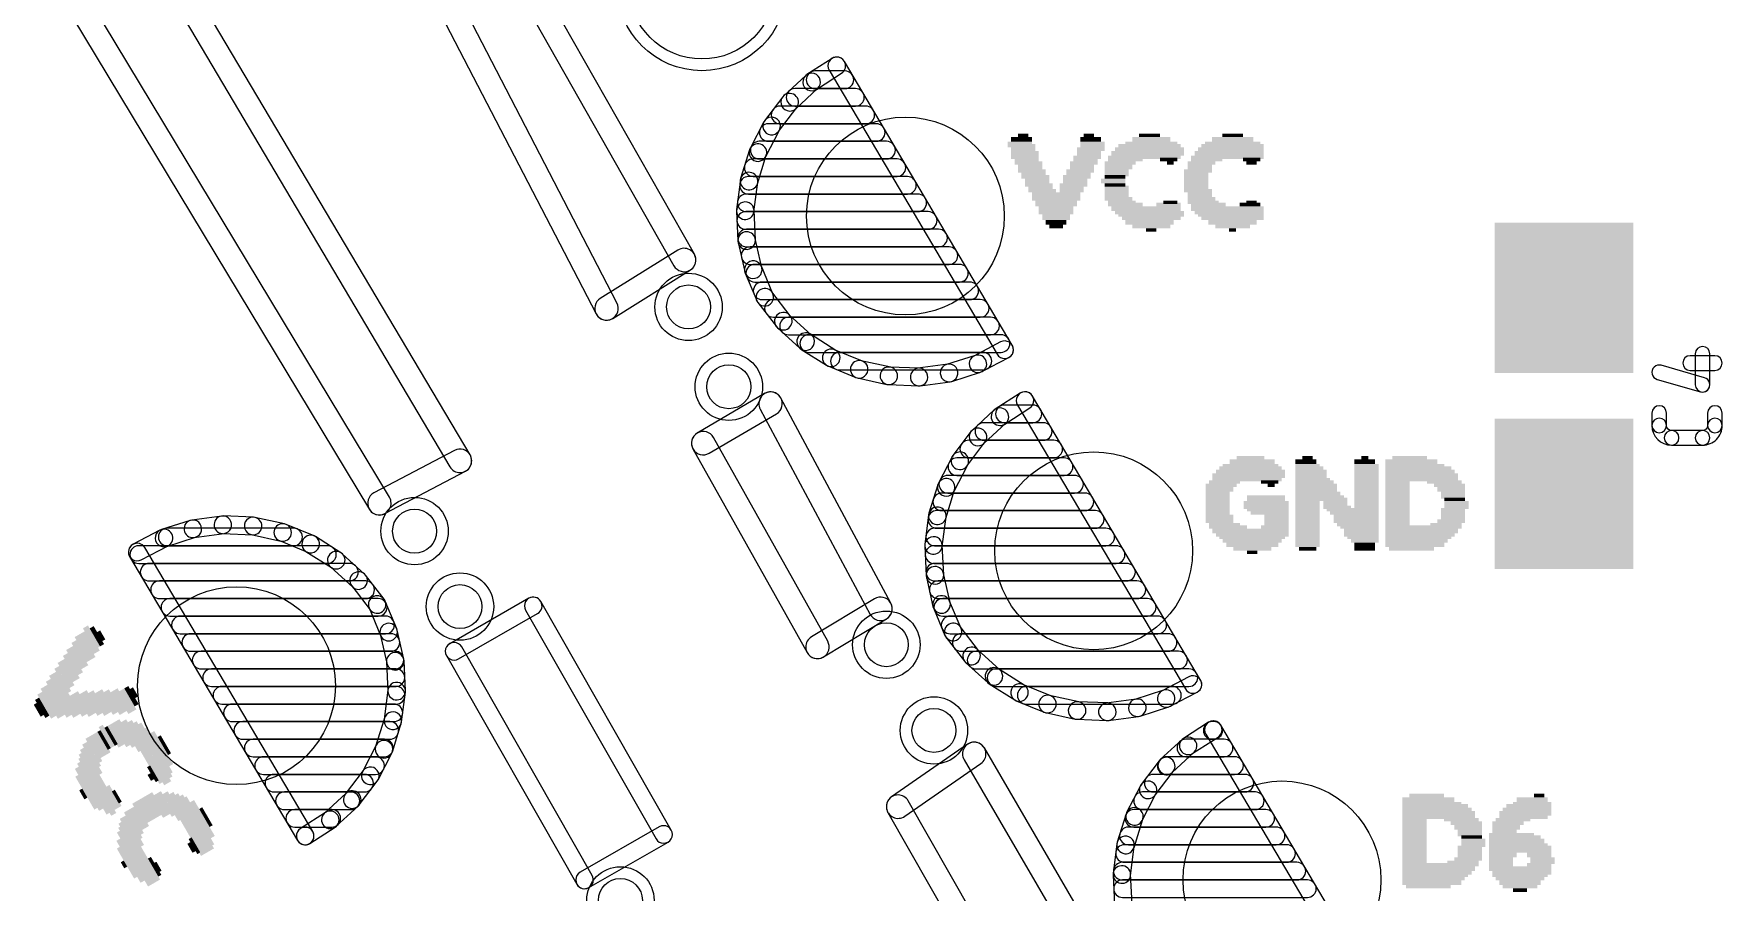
# Model space of a CAD drawing. Extents: x 0.02 to 3.96, y 0.03 to 4.16.
# Drawn here: x 1.059 to 1.635, y 2.957 to 3.25 of the extents above; entities that cross this region are included whole.
import ezdxf

# ---------------------------------------------------------------- set-up
doc = ezdxf.new("R2010")
doc.units = 0
for name, color, linetype in [('17', 82, 'CONTINUOUS'), ('20', 253, 'CONTINUOUS'), ('21', 253, 'CONTINUOUS'), ('25', 253, 'CONTINUOUS'), ('29', 253, 'CONTINUOUS')]:
    doc.layers.add(name, color=color, linetype=linetype)

# ---------------------------------------------------------------- blocks, each defined once
blk = doc.blocks.new('RECT')
blk.add_solid([(-0.5, -0.5), (0.5, -0.5), (-0.5, 0.5), (0.5, 0.5)])
blk = doc.blocks.new('ROUNDP')
blk.add_circle((0, 0), 0.5)

msp = doc.modelspace()

# ---------------------------------------------------------------- linework, layer by layer
at = {"layer": '20'}
for points in [[(1.068074, 3.262435), (1.173574, 3.087435, 1), (1.180426, 3.091565), (1.074926, 3.266565, 1)], [(1.193448, 3.26516), (1.250948, 3.15416, 1), (1.258052, 3.15784), (1.200552, 3.26884, 1)], [(1.284479, 3.174474), (1.231979, 3.266974, 1), (1.225021, 3.263026), (1.277521, 3.170526, 1)], [(1.20794, 3.10604), (1.11394, 3.26454, 1), (1.10706, 3.26046), (1.20106, 3.10196, 1)], [(1.256614, 3.152604), (1.283114, 3.169104, 1), (1.278886, 3.175896), (1.252386, 3.159396, 1)], [(1.289525, 3.10655), (1.312525, 3.12005, 1), (1.308475, 3.12695), (1.285475, 3.11345, 1)], [(1.306974, 3.121611), (1.344474, 3.051611, 1), (1.351526, 3.055389), (1.314026, 3.125389, 1)], [(1.329988, 3.042457), (1.290988, 3.111957, 1), (1.284012, 3.108043), (1.323012, 3.038543, 1)], [(1.178866, 3.085962), (1.206366, 3.100462, 1), (1.202634, 3.107538), (1.175134, 3.093038, 1)], [(1.228006, 3.057102), (1.201006, 3.041602, 1), (1.203994, 3.036398), (1.230994, 3.051898, 1)], [(1.276606, 2.977987), (1.232106, 3.055987, 1), (1.226894, 3.053013), (1.271394, 2.975013, 1)], [(1.34593, 3.056923), (1.32443, 3.043923, 1), (1.32857, 3.037077), (1.35007, 3.050077, 1)], [(1.199894, 3.037513), (1.244394, 2.959513, 1), (1.249606, 2.962487), (1.205106, 3.040487, 1)], [(1.356277, 2.982711), (1.382277, 3.000711, 1), (1.377723, 3.007289), (1.351723, 2.989289, 1)], [(1.376544, 3.001986), (1.413544, 2.938486, 1), (1.420456, 2.942514), (1.383456, 3.006014, 1)], [(1.393975, 2.923982), (1.357475, 2.987982, 1), (1.350525, 2.984018), (1.387025, 2.920018, 1)], [(1.248494, 2.958398), (1.275494, 2.973898, 1), (1.272506, 2.979102), (1.245506, 2.963602, 1)]]:
    msp.add_lwpolyline(points, format="xyb", close=True, dxfattribs=at)
for centre, radius in [((1.28706, 3.266093), 0.025), ((1.2825, 3.1565), 0.0075), ((1.29625, 3.12925), 0.0075), ((1.189, 3.08), 0.0075), ((1.2045, 3.05425), 0.0075), ((1.35, 3.04125), 0.0075), ((1.36625, 3.012), 0.0075), ((1.25925, 2.954), 0.0075)]:
    msp.add_circle(centre, radius, dxfattribs=at)
at = {"layer": '25'}
for points in [[(1.631028, 3.129949), (1.631028, 3.140504, 1), (1.626028, 3.140504), (1.626028, 3.129949, 1)], [(1.631028, 3.129949), (1.631028, 3.140504, 1), (1.626028, 3.140504), (1.626028, 3.129949, 1)], [(1.613063, 3.131767), (1.627841, 3.127545, 1), (1.629215, 3.132353), (1.614437, 3.136575, 1)], [(1.613063, 3.131767), (1.627841, 3.127545, 1), (1.629215, 3.132353), (1.614437, 3.136575, 1)], [(1.624306, 3.134837), (1.63275, 3.134837, 1), (1.63275, 3.139837), (1.624306, 3.139837, 1)], [(1.624306, 3.134837), (1.63275, 3.134837, 1), (1.63275, 3.139837), (1.624306, 3.139837, 1)], [(1.61625, 3.116058), (1.61625, 3.12028, 1), (1.61125, 3.12028), (1.61125, 3.116058, 1)], [(1.61625, 3.116058), (1.61625, 3.12028, 1), (1.61125, 3.12028), (1.61125, 3.116058, 1)], [(1.61625, 3.116058, 1), (1.61125, 3.116058, 0.414196), (1.617972, 3.109336, 1), (1.617972, 3.114336, -0.414196)], [(1.61625, 3.116058, 1), (1.61125, 3.116058, 0.414196), (1.617972, 3.109336, 1), (1.617972, 3.114336, -0.414196)], [(1.628528, 3.114336, 1), (1.628528, 3.109336, 0.414214), (1.63525, 3.116058, 1), (1.63025, 3.116058, -0.414214)], [(1.628528, 3.114336, 1), (1.628528, 3.109336, 0.414214), (1.63525, 3.116058, 1), (1.63025, 3.116058, -0.414214)], [(1.63025, 3.12028), (1.63025, 3.116058, 1), (1.63525, 3.116058), (1.63525, 3.12028, 1)], [(1.63025, 3.12028), (1.63025, 3.116058, 1), (1.63525, 3.116058), (1.63525, 3.12028, 1)], [(1.628528, 3.114336), (1.617972, 3.114336, 1), (1.617972, 3.109336), (1.628528, 3.109336, 1)], [(1.628528, 3.114336), (1.617972, 3.114336, 1), (1.617972, 3.109336), (1.628528, 3.109336, 1)]]:
    msp.add_lwpolyline(points, format="xyb", close=True, dxfattribs=at)
at = {"layer": '29'}
for points in [[(1.331462, 3.241283), (1.322887, 3.235774, 1), (1.32613, 3.230726), (1.334705, 3.236235, 1)], [(1.392979, 3.143416), (1.335665, 3.240287, 1), (1.330501, 3.237231), (1.387815, 3.14036, 1)], [(1.322473, 3.235454), (1.314985, 3.228539, 1), (1.319056, 3.224131), (1.326544, 3.231046, 1)], [(1.325676, 3.231), (1.335899, 3.231, 1), (1.335899, 3.237), (1.325676, 3.237, 1)], [(1.314633, 3.228152), (1.30846, 3.220042, 1), (1.313234, 3.216408), (1.319408, 3.224518, 1)], [(1.318824, 3.225), (1.339449, 3.225, 1), (1.339449, 3.231), (1.318824, 3.231, 1)], [(1.308181, 3.2196), (1.303509, 3.210541, 1), (1.308842, 3.207791), (1.313513, 3.21685, 1)], [(1.313721, 3.219), (1.342999, 3.219, 1), (1.342999, 3.225), (1.313721, 3.225, 1)], [(1.3097, 3.213), (1.346549, 3.213, 1), (1.346549, 3.219), (1.3097, 3.219, 1)], [(1.303311, 3.210057), (1.300284, 3.200325, 1), (1.306013, 3.198543), (1.30904, 3.208275, 1)], [(1.306606, 3.207), (1.350099, 3.207, 1), (1.350099, 3.213), (1.306606, 3.213, 1)], [(1.304569, 3.201), (1.353648, 3.201, 1), (1.353648, 3.207), (1.304569, 3.207, 1)], [(1.300173, 3.199814), (1.298881, 3.189704, 1), (1.304833, 3.188944), (1.306124, 3.199054, 1)], [(1.302965, 3.195), (1.357198, 3.195, 1), (1.357198, 3.201), (1.302965, 3.201, 1)], [(1.298861, 3.189182), (1.299344, 3.179001, 1), (1.305338, 3.179286), (1.304854, 3.189466, 1)], [(1.302199, 3.189), (1.360748, 3.189, 1), (1.360748, 3.195), (1.302199, 3.195, 1)], [(1.302015, 3.183), (1.364298, 3.183, 1), (1.364298, 3.189), (1.302015, 3.189, 1)], [(1.3023, 3.177), (1.367848, 3.177, 1), (1.367848, 3.183), (1.3023, 3.183, 1)], [(1.299415, 3.178483), (1.301659, 3.168541, 1), (1.307512, 3.169862), (1.305267, 3.179804, 1)], [(1.303502, 3.171), (1.371398, 3.171, 1), (1.371398, 3.177), (1.303502, 3.177, 1)], [(1.301818, 3.168042), (1.305755, 3.158641, 1), (1.311289, 3.160959), (1.307353, 3.17036, 1)], [(1.305088, 3.165), (1.374948, 3.165, 1), (1.374948, 3.171), (1.305088, 3.171, 1)], [(1.307601, 3.159), (1.378498, 3.159, 1), (1.378498, 3.165), (1.307601, 3.165, 1)], [(1.306147, 3.157967), (1.312459, 3.149789, 1), (1.317209, 3.153455), (1.310897, 3.161633, 1)], [(1.311455, 3.153), (1.382048, 3.153, 1), (1.382048, 3.159), (1.311455, 3.159, 1)], [(1.312813, 3.149404), (1.320449, 3.142447, 1), (1.32449, 3.146881), (1.316854, 3.153839, 1)], [(1.316614, 3.147), (1.385598, 3.147, 1), (1.385598, 3.153), (1.316614, 3.153, 1)], [(1.320865, 3.142129), (1.329593, 3.136603, 1), (1.332802, 3.141672), (1.324074, 3.147199, 1)], [(1.323518, 3.141), (1.389148, 3.141, 1), (1.389148, 3.147), (1.323518, 3.147, 1)], [(1.330057, 3.136363), (1.339612, 3.132436, 1), (1.341893, 3.137986), (1.332338, 3.141913, 1)], [(1.333966, 3.135), (1.382979, 3.135, 1), (1.382979, 3.141), (1.333966, 3.141, 1)], [(1.38264, 3.134435), (1.39179, 3.139231, 1), (1.389005, 3.144545), (1.379855, 3.13975, 1)], [(1.340111, 3.132281), (1.350203, 3.130073, 1), (1.351485, 3.135934), (1.341394, 3.138142, 1)], [(1.350722, 3.130006), (1.361043, 3.129584, 1), (1.361288, 3.135579), (1.350967, 3.136001, 1)], [(1.361566, 3.129608), (1.371804, 3.130985, 1), (1.371004, 3.136932), (1.360766, 3.135555, 1)], [(1.372314, 3.1311), (1.382158, 3.134234, 1), (1.380337, 3.139951), (1.370494, 3.136817, 1)], [(1.395712, 3.127073), (1.387137, 3.121564, 1), (1.39038, 3.116516), (1.398955, 3.122025, 1)], [(1.390253, 3.117), (1.400025, 3.117, 1), (1.400025, 3.123), (1.390253, 3.123, 1)], [(1.457229, 3.029206), (1.399915, 3.126077, 1), (1.394751, 3.123021), (1.452065, 3.02615, 1)], [(1.386723, 3.121244), (1.379235, 3.114329, 1), (1.383306, 3.109921), (1.390794, 3.116836, 1)], [(1.378883, 3.113942), (1.37271, 3.105832, 1), (1.377484, 3.102198), (1.383658, 3.110308, 1)], [(1.383301, 3.111), (1.403575, 3.111, 1), (1.403575, 3.117), (1.383301, 3.117, 1)], [(1.372431, 3.10539), (1.367759, 3.096331, 1), (1.373092, 3.093581), (1.377763, 3.10264, 1)], [(1.378131, 3.105), (1.407125, 3.105, 1), (1.407125, 3.111), (1.378131, 3.111, 1)], [(1.374058, 3.099), (1.410674, 3.099, 1), (1.410674, 3.105), (1.374058, 3.105, 1)], [(1.367561, 3.095847), (1.364534, 3.086115, 1), (1.370263, 3.084333), (1.37329, 3.094065, 1)], [(1.370964, 3.093), (1.414224, 3.093, 1), (1.414224, 3.099), (1.370964, 3.099, 1)], [(1.368884, 3.087), (1.417774, 3.087, 1), (1.417774, 3.093), (1.368884, 3.093, 1)], [(1.112436, 3.08365), (1.102592, 3.080516, 1), (1.104412, 3.074799), (1.114256, 3.077933, 1)], [(1.123184, 3.085142), (1.112946, 3.083765, 1), (1.113746, 3.077818), (1.123984, 3.079195, 1)], [(1.134028, 3.084744), (1.123707, 3.085166, 1), (1.123462, 3.079171), (1.133783, 3.078749, 1)], [(1.144639, 3.082469), (1.134547, 3.084677, 1), (1.133265, 3.078816), (1.143356, 3.076608, 1)], [(1.364423, 3.085604), (1.363131, 3.075494, 1), (1.369083, 3.074734), (1.370374, 3.084844, 1)], [(1.367242, 3.081), (1.421324, 3.081, 1), (1.421324, 3.087), (1.367242, 3.087, 1)], [(1.10211, 3.080315), (1.09296, 3.075519, 1), (1.095745, 3.070205), (1.104895, 3.075, 1)], [(1.104578, 3.075), (1.147742, 3.075, 1), (1.147742, 3.081), (1.104578, 3.081, 1)], [(1.154693, 3.078387), (1.145138, 3.082313, 1), (1.142857, 3.076764), (1.152412, 3.072837, 1)], [(1.163885, 3.072621), (1.155157, 3.078147, 1), (1.151948, 3.073077), (1.160676, 3.067551, 1)], [(1.363111, 3.074972), (1.363594, 3.064791, 1), (1.369588, 3.065076), (1.369104, 3.075256, 1)], [(1.366476, 3.075), (1.424874, 3.075, 1), (1.424874, 3.081), (1.366476, 3.081, 1)], [(1.091771, 3.071334), (1.149085, 2.974463, 1), (1.154249, 2.977519), (1.096934, 3.07439, 1)], [(1.094862, 3.069), (1.159257, 3.069, 1), (1.159257, 3.075), (1.094862, 3.075, 1)], [(1.171937, 3.065345), (1.164301, 3.072303, 1), (1.16026, 3.067868), (1.167896, 3.06091, 1)], [(1.366255, 3.069), (1.428424, 3.069, 1), (1.428424, 3.075), (1.366255, 3.075, 1)], [(1.098412, 3.063), (1.166764, 3.063, 1), (1.166764, 3.069), (1.098412, 3.069, 1)], [(1.178603, 3.056783), (1.172291, 3.064961, 1), (1.167541, 3.061295), (1.173853, 3.053117, 1)], [(1.36654, 3.063), (1.431974, 3.063, 1), (1.431974, 3.069), (1.36654, 3.069, 1)], [(1.363665, 3.064273), (1.365909, 3.054331, 1), (1.371762, 3.055652), (1.369517, 3.065594, 1)], [(1.101962, 3.057), (1.17233, 3.057, 1), (1.17233, 3.063), (1.101962, 3.063, 1)], [(1.367705, 3.057), (1.435524, 3.057, 1), (1.435524, 3.063), (1.367705, 3.063, 1)], [(1.105512, 3.051), (1.176626, 3.051, 1), (1.176626, 3.057), (1.105512, 3.057, 1)], [(1.182932, 3.046707), (1.178995, 3.056109, 1), (1.173461, 3.053791), (1.177397, 3.04439, 1)], [(1.366068, 3.053832), (1.370005, 3.044431, 1), (1.375539, 3.046749), (1.371603, 3.05615, 1)], [(1.36925, 3.051), (1.439074, 3.051, 1), (1.439074, 3.057), (1.36925, 3.057, 1)], [(1.109062, 3.045), (1.179138, 3.045, 1), (1.179138, 3.051), (1.109062, 3.051, 1)], [(1.185335, 3.036267), (1.183091, 3.046209, 1), (1.177238, 3.044888), (1.179482, 3.034946, 1)], [(1.371763, 3.045), (1.442624, 3.045, 1), (1.442624, 3.051), (1.371763, 3.051, 1)], [(1.370397, 3.043757), (1.376709, 3.035579, 1), (1.381459, 3.039245), (1.375147, 3.047423, 1)], [(1.112612, 3.039), (1.180966, 3.039, 1), (1.180966, 3.045), (1.112612, 3.045, 1)], [(1.375543, 3.039), (1.446174, 3.039, 1), (1.446174, 3.045), (1.375543, 3.045, 1)], [(1.116162, 3.033), (1.18232, 3.033, 1), (1.18232, 3.039), (1.116162, 3.039, 1)], [(1.185889, 3.025568), (1.185405, 3.035749, 1), (1.179412, 3.035464), (1.179896, 3.025284, 1)], [(1.377063, 3.035194), (1.384699, 3.028237, 1), (1.38874, 3.032671), (1.381104, 3.039629, 1)], [(1.380633, 3.033), (1.449724, 3.033, 1), (1.449724, 3.039), (1.380633, 3.039, 1)], [(1.119712, 3.027), (1.182675, 3.027, 1), (1.182675, 3.033), (1.119712, 3.033, 1)], [(1.385115, 3.027919), (1.393843, 3.022393, 1), (1.397052, 3.027462), (1.388324, 3.032989, 1)], [(1.387436, 3.027), (1.453274, 3.027, 1), (1.453274, 3.033), (1.387436, 3.033, 1)], [(1.123262, 3.021), (1.182711, 3.021, 1), (1.182711, 3.027), (1.123262, 3.027, 1)], [(1.184577, 3.014936), (1.185869, 3.025046, 1), (1.179917, 3.025806), (1.178626, 3.015696, 1)], [(1.394307, 3.022153), (1.403862, 3.018226, 1), (1.406143, 3.023776), (1.396588, 3.027703, 1)], [(1.397705, 3.021), (1.44763, 3.021, 1), (1.44763, 3.027), (1.397705, 3.027, 1)], [(1.436564, 3.01689), (1.446408, 3.020024, 1), (1.444587, 3.025741), (1.434744, 3.022607, 1)], [(1.44689, 3.020225), (1.45604, 3.025021, 1), (1.453255, 3.030335), (1.444105, 3.02554, 1)], [(1.126812, 3.015), (1.181944, 3.015, 1), (1.181944, 3.021), (1.126812, 3.021, 1)], [(1.404361, 3.018071), (1.414453, 3.015863, 1), (1.415735, 3.021724), (1.405644, 3.023932, 1)], [(1.414972, 3.015796), (1.425293, 3.015374, 1), (1.425538, 3.021369), (1.415217, 3.021791, 1)], [(1.425816, 3.015398), (1.436054, 3.016775, 1), (1.435254, 3.022722), (1.425016, 3.021345, 1)], [(1.130362, 3.009), (1.18057, 3.009, 1), (1.18057, 3.015), (1.130362, 3.015, 1)], [(1.181439, 3.004693), (1.184466, 3.014425, 1), (1.178737, 3.016207), (1.175709, 3.006475, 1)], [(1.459962, 3.014783), (1.451387, 3.009274, 1), (1.45463, 3.004226), (1.463205, 3.009735, 1)], [(1.46118, 3.009), (1.461736, 3.009, 1), (1.461736, 3.015), (1.46118, 3.015, 1)], [(1.521479, 2.916916), (1.464165, 3.013787, 1), (1.459001, 3.010731), (1.516315, 2.91386, 1)], [(1.133912, 3.003), (1.178703, 3.003, 1), (1.178703, 3.009), (1.133912, 3.009, 1)], [(1.176569, 2.99515), (1.18124, 3.004209, 1), (1.175908, 3.006959), (1.171236, 2.9979, 1)], [(1.450973, 3.008954), (1.443485, 3.002039, 1), (1.447556, 2.997631), (1.455044, 3.004546, 1)], [(1.452197, 3.003), (1.465286, 3.003, 1), (1.465286, 3.009), (1.452197, 3.009, 1)], [(1.137461, 2.997), (1.175695, 2.997, 1), (1.175695, 3.003), (1.137461, 3.003, 1)], [(1.443133, 3.001652), (1.43696, 2.993542, 1), (1.441734, 2.989908), (1.447908, 2.998018, 1)], [(1.445699, 2.997), (1.468836, 2.997, 1), (1.468836, 3.003), (1.445699, 3.003, 1)], [(1.141011, 2.991), (1.171981, 2.991, 1), (1.171981, 2.997), (1.141011, 2.997, 1)], [(1.170116, 2.986598), (1.17629, 2.994708, 1), (1.171516, 2.998342), (1.165342, 2.990232, 1)], [(1.441079, 2.991), (1.472386, 2.991, 1), (1.472386, 2.997), (1.441079, 2.997, 1)], [(1.144561, 2.985), (1.16728, 2.985, 1), (1.16728, 2.991), (1.144561, 2.991, 1)], [(1.162277, 2.979296), (1.169765, 2.986211, 1), (1.165694, 2.990619), (1.158206, 2.983704, 1)], [(1.436681, 2.9931), (1.432009, 2.984041, 1), (1.437342, 2.981291), (1.442013, 2.99035, 1)], [(1.437426, 2.985), (1.475936, 2.985, 1), (1.475936, 2.991), (1.437426, 2.991, 1)], [(1.148111, 2.979), (1.160783, 2.979, 1), (1.160783, 2.985), (1.148111, 2.985, 1)], [(1.431811, 2.983557), (1.428784, 2.973825, 1), (1.434513, 2.972043), (1.43754, 2.981775, 1)], [(1.434469, 2.979), (1.479486, 2.979, 1), (1.479486, 2.985), (1.434469, 2.985, 1)], [(1.151661, 2.973), (1.151681, 2.973, 1), (1.151681, 2.979), (1.151661, 2.979, 1)], [(1.153288, 2.973467), (1.161863, 2.978976, 1), (1.15862, 2.984024), (1.150045, 2.978515, 1)], [(1.432602, 2.973), (1.483036, 2.973, 1), (1.483036, 2.979), (1.432602, 2.979, 1)], [(1.428673, 2.973314), (1.427381, 2.963204, 1), (1.433333, 2.962444), (1.434624, 2.972554, 1)], [(1.431274, 2.967), (1.486586, 2.967, 1), (1.486586, 2.973), (1.431274, 2.973, 1)], [(1.427361, 2.962682), (1.427844, 2.952501, 1), (1.433838, 2.952786), (1.433354, 2.962966, 1)], [(1.430507, 2.961), (1.490136, 2.961, 1), (1.490136, 2.967), (1.430507, 2.967, 1)], [(1.430586, 2.955), (1.493686, 2.955, 1), (1.493686, 2.961), (1.430586, 2.961, 1)]]:
    msp.add_lwpolyline(points, format="xyb", close=True, dxfattribs=at)
for centre, radius in [((1.28706, 3.266093), 0.029), ((1.2825, 3.1565), 0.0115), ((1.29625, 3.12925), 0.0115), ((1.189, 3.08), 0.0115), ((1.2045, 3.05425), 0.0115), ((1.35, 3.04125), 0.0115), ((1.36625, 3.012), 0.0115), ((1.25925, 2.954), 0.0115)]:
    msp.add_circle(centre, radius, dxfattribs=at)

# ---------------------------------------------------------------- block references
at = {"layer": '17', "xscale": 0.0675, "yscale": 0.0675}
for p, rotation in [((1.3565, 3.1875), 120), ((1.3565, 3.1875), 120), ((1.42075, 3.07329), 120), ((1.42075, 3.07329), 120), ((1.12825, 3.02725), 300), ((1.12825, 3.02725), 300), ((1.485, 2.961), 120), ((1.485, 2.961), 120)]:
    msp.add_blockref('ROUNDP', p, dxfattribs=dict(at, rotation=rotation))
at = {"layer": '21'}
for p, xscale, yscale in [((1.396705, 3.215051), 0.003543, 0.001181), ((1.419146, 3.215051), 0.003543, 0.001181), ((1.439815, 3.215051), 0.007087, 0.001181), ((1.468161, 3.215051), 0.007087, 0.001181), ((1.395524, 3.212295), 0.008268, 0.001181), ((1.396114, 3.211508), 0.009449, 0.001181), ((1.397295, 3.208949), 0.009449, 0.001575), ((1.396114, 3.213673), 0.007087, 0.001575), ((1.396705, 3.210327), 0.008268, 0.001181), ((1.419736, 3.210327), 0.009449, 0.001181), ((1.419146, 3.208949), 0.008268, 0.001575), ((1.419736, 3.213673), 0.007087, 0.001575), ((1.420327, 3.212295), 0.008268, 0.001181), ((1.420327, 3.211508), 0.008268, 0.001181), ((1.439224, 3.208949), 0.024803, 0.001575), ((1.439815, 3.210327), 0.023622, 0.001181), ((1.439815, 3.211508), 0.02126, 0.001181), ((1.440406, 3.212295), 0.017717, 0.001181), ((1.440406, 3.213673), 0.012992, 0.001575), ((1.46698, 3.208949), 0.023622, 0.001575), ((1.467571, 3.210327), 0.022441, 0.001181), ((1.468161, 3.211508), 0.02126, 0.001181), ((1.468161, 3.212295), 0.018898, 0.001181), ((1.468161, 3.213673), 0.014173, 0.001575), ((1.397295, 3.207571), 0.009449, 0.001181), ((1.397886, 3.206783), 0.008268, 0.001181), ((1.398476, 3.205602), 0.009449, 0.001181), ((1.399067, 3.204224), 0.008268, 0.001575), ((1.417374, 3.205602), 0.009449, 0.001181), ((1.416783, 3.204224), 0.008268, 0.001575), ((1.418555, 3.207571), 0.009449, 0.001181), ((1.417965, 3.206783), 0.008268, 0.001181), ((1.429185, 3.204224), 0.009449, 0.001575), ((1.429776, 3.205602), 0.01063, 0.001181), ((1.438043, 3.207571), 0.024803, 0.001181), ((1.431547, 3.206783), 0.011811, 0.001181), ((1.446311, 3.206783), 0.005906, 0.001181), ((1.446902, 3.205602), 0.002362, 0.001181), ((1.457531, 3.205602), 0.009449, 0.001181), ((1.456941, 3.204224), 0.008268, 0.001575), ((1.459303, 3.206783), 0.01063, 0.001181), ((1.46639, 3.207571), 0.024803, 0.001181), ((1.474657, 3.206783), 0.005906, 0.001181), ((1.474657, 3.205602), 0.003543, 0.001181), ((1.399657, 3.202846), 0.009449, 0.001181), ((1.400248, 3.201665), 0.008268, 0.001181), ((1.400839, 3.200878), 0.009449, 0.001181), ((1.401429, 3.1995), 0.008268, 0.001575), ((1.40202, 3.198122), 0.009449, 0.001181), ((1.40261, 3.197335), 0.008268, 0.001181), ((1.41324, 3.197335), 0.008268, 0.001181), ((1.413831, 3.198122), 0.009449, 0.001181), ((1.415012, 3.200878), 0.009449, 0.001181), ((1.414421, 3.1995), 0.008268, 0.001575), ((1.415602, 3.201665), 0.008268, 0.001181), ((1.416193, 3.202846), 0.009449, 0.001181), ((1.427413, 3.1995), 0.008268, 0.001575), ((1.428594, 3.202846), 0.008268, 0.001181), ((1.428594, 3.201665), 0.008268, 0.001181), ((1.428594, 3.197335), 0.008268, 0.001181), ((1.428004, 3.200878), 0.007087, 0.001181), ((1.428004, 3.198122), 0.007087, 0.001181), ((1.45635, 3.202846), 0.009449, 0.001181), ((1.45576, 3.201665), 0.008268, 0.001181), ((1.45576, 3.200878), 0.008268, 0.001181), ((1.45576, 3.1995), 0.008268, 0.001575), ((1.45576, 3.198122), 0.008268, 0.001181), ((1.45576, 3.197335), 0.008268, 0.001181), ((1.403201, 3.196154), 0.009449, 0.001181), ((1.407925, 3.194776), 0.016535, 0.001575), ((1.407925, 3.193398), 0.016535, 0.001181), ((1.407925, 3.192217), 0.014173, 0.001181), ((1.41324, 3.196154), 0.008268, 0.001181), ((1.428594, 3.196154), 0.008268, 0.001181), ((1.428594, 3.194776), 0.008268, 0.001575), ((1.429185, 3.193398), 0.009449, 0.001181), ((1.430366, 3.192217), 0.009449, 0.001181), ((1.446902, 3.192217), 0.004724, 0.001181), ((1.45635, 3.196154), 0.009449, 0.001181), ((1.457531, 3.193398), 0.009449, 0.001181), ((1.456941, 3.194776), 0.008268, 0.001575), ((1.458122, 3.192217), 0.01063, 0.001181), ((1.474657, 3.192217), 0.003543, 0.001181), ((1.407925, 3.191429), 0.014173, 0.001181), ((1.407925, 3.190051), 0.011811, 0.001575), ((1.407925, 3.188673), 0.011811, 0.001181), ((1.407925, 3.187886), 0.009449, 0.001181), ((1.407925, 3.186705), 0.009449, 0.001181), ((1.431547, 3.191429), 0.011811, 0.001181), ((1.438634, 3.190051), 0.023622, 0.001575), ((1.439815, 3.188673), 0.023622, 0.001181), ((1.440406, 3.187886), 0.022441, 0.001181), ((1.440406, 3.186705), 0.020079, 0.001181), ((1.446311, 3.191429), 0.008268, 0.001181), ((1.459894, 3.191429), 0.011811, 0.001181), ((1.46639, 3.190051), 0.024803, 0.001575), ((1.46698, 3.188673), 0.023622, 0.001181), ((1.467571, 3.187886), 0.022441, 0.001181), ((1.468161, 3.186705), 0.02126, 0.001181), ((1.474067, 3.191429), 0.007087, 0.001181), ((1.407925, 3.185327), 0.007087, 0.001575), ((1.407925, 3.183949), 0.004724, 0.001181), ((1.439815, 3.185327), 0.016535, 0.001575), ((1.440406, 3.183949), 0.012992, 0.001181), ((1.440406, 3.182768), 0.003543, 0.001181), ((1.468161, 3.185327), 0.016535, 0.001575), ((1.468161, 3.183949), 0.011811, 0.001181), ((1.468161, 3.182768), 0.002362, 0.001181), ((1.47427, 3.100327), 0.023622, 0.001181), ((1.47427, 3.101508), 0.02126, 0.001181), ((1.47427, 3.102295), 0.018898, 0.001181), ((1.47486, 3.103673), 0.015354, 0.001575), ((1.47427, 3.105051), 0.009449, 0.001181), ((1.493167, 3.103673), 0.007087, 0.001575), ((1.494348, 3.101508), 0.009449, 0.001181), ((1.493758, 3.102295), 0.008268, 0.001181), ((1.494939, 3.100327), 0.01063, 0.001181), ((1.493758, 3.105051), 0.003543, 0.001181), ((1.513246, 3.103673), 0.007087, 0.001575), ((1.513837, 3.102295), 0.008268, 0.001181), ((1.513837, 3.101508), 0.008268, 0.001181), ((1.513837, 3.100327), 0.008268, 0.001181), ((1.513246, 3.105051), 0.002362, 0.001181), ((1.529191, 3.103673), 0.017717, 0.001575), ((1.531553, 3.101508), 0.022441, 0.001181), ((1.530372, 3.102295), 0.020079, 0.001181), ((1.532144, 3.100327), 0.023622, 0.001181), ((1.5286, 3.105051), 0.011811, 0.001181), ((1.46423, 3.095602), 0.01063, 0.001181), ((1.46364, 3.094224), 0.009449, 0.001575), ((1.465411, 3.096783), 0.01063, 0.001181), ((1.473679, 3.098949), 0.024803, 0.001575), ((1.473089, 3.097571), 0.023622, 0.001181), ((1.480766, 3.096783), 0.005906, 0.001181), ((1.481356, 3.095602), 0.002362, 0.001181), ((1.494939, 3.098949), 0.01063, 0.001575), ((1.49612, 3.096783), 0.012992, 0.001181), ((1.496711, 3.095602), 0.014173, 0.001181), ((1.496711, 3.094224), 0.014173, 0.001575), ((1.49553, 3.097571), 0.011811, 0.001181), ((1.513837, 3.098949), 0.008268, 0.001575), ((1.513837, 3.097571), 0.008268, 0.001181), ((1.513837, 3.096783), 0.008268, 0.001181), ((1.513837, 3.095602), 0.008268, 0.001181), ((1.513837, 3.094224), 0.008268, 0.001575), ((1.532734, 3.098949), 0.024803, 0.001575), ((1.532734, 3.097571), 0.024803, 0.001181), ((1.524467, 3.096783), 0.008268, 0.001181), ((1.524467, 3.095602), 0.008268, 0.001181), ((1.524467, 3.094224), 0.008268, 0.001575), ((1.540411, 3.096783), 0.011811, 0.001181), ((1.542183, 3.095602), 0.01063, 0.001181), ((1.542774, 3.094224), 0.009449, 0.001575), ((1.463049, 3.092846), 0.008268, 0.001181), ((1.463049, 3.091665), 0.008268, 0.001181), ((1.463049, 3.090878), 0.008268, 0.001181), ((1.463049, 3.0895), 0.008268, 0.001575), ((1.463049, 3.088122), 0.008268, 0.001181), ((1.479585, 3.0895), 0.015354, 0.001575), ((1.479585, 3.088122), 0.015354, 0.001181), ((1.479585, 3.091665), 0.012992, 0.001181), ((1.479585, 3.090878), 0.012992, 0.001181), ((1.498482, 3.090878), 0.017717, 0.001181), ((1.497301, 3.092846), 0.015354, 0.001181), ((1.497892, 3.091665), 0.016535, 0.001181), ((1.493758, 3.0895), 0.008268, 0.001575), ((1.493758, 3.088122), 0.008268, 0.001181), ((1.503207, 3.0895), 0.008268, 0.001575), ((1.503797, 3.088122), 0.009449, 0.001181), ((1.513837, 3.092846), 0.008268, 0.001181), ((1.513837, 3.091665), 0.008268, 0.001181), ((1.513837, 3.090878), 0.008268, 0.001181), ((1.513837, 3.0895), 0.008268, 0.001575), ((1.513837, 3.088122), 0.008268, 0.001181), ((1.524467, 3.092846), 0.008268, 0.001181), ((1.524467, 3.091665), 0.008268, 0.001181), ((1.524467, 3.090878), 0.008268, 0.001181), ((1.524467, 3.0895), 0.008268, 0.001575), ((1.524467, 3.088122), 0.008268, 0.001181), ((1.543364, 3.092846), 0.008268, 0.001181), ((1.543364, 3.091665), 0.008268, 0.001181), ((1.544545, 3.0895), 0.008268, 0.001575), ((1.544545, 3.088122), 0.008268, 0.001181), ((1.543955, 3.090878), 0.007087, 0.001181), ((1.463049, 3.087335), 0.008268, 0.001181), ((1.463049, 3.086154), 0.008268, 0.001181), ((1.46364, 3.084776), 0.009449, 0.001575), ((1.46364, 3.083398), 0.009449, 0.001181), ((1.465411, 3.082217), 0.01063, 0.001181), ((1.480175, 3.087335), 0.014173, 0.001181), ((1.480766, 3.086154), 0.012992, 0.001181), ((1.483128, 3.084776), 0.008268, 0.001575), ((1.483128, 3.083398), 0.008268, 0.001181), ((1.483128, 3.082217), 0.008268, 0.001181), ((1.493758, 3.087335), 0.008268, 0.001181), ((1.493758, 3.086154), 0.008268, 0.001181), ((1.493758, 3.084776), 0.008268, 0.001575), ((1.493758, 3.083398), 0.008268, 0.001181), ((1.493758, 3.082217), 0.008268, 0.001181), ((1.509112, 3.087335), 0.017717, 0.001181), ((1.509703, 3.086154), 0.016535, 0.001181), ((1.510293, 3.084776), 0.015354, 0.001575), ((1.510293, 3.083398), 0.015354, 0.001181), ((1.510884, 3.082217), 0.014173, 0.001181), ((1.524467, 3.087335), 0.008268, 0.001181), ((1.524467, 3.086154), 0.008268, 0.001181), ((1.524467, 3.084776), 0.008268, 0.001575), ((1.524467, 3.083398), 0.008268, 0.001181), ((1.524467, 3.082217), 0.008268, 0.001181), ((1.541002, 3.082217), 0.01063, 0.001181), ((1.542774, 3.083398), 0.009449, 0.001181), ((1.543364, 3.087335), 0.008268, 0.001181), ((1.543364, 3.086154), 0.008268, 0.001181), ((1.543364, 3.084776), 0.008268, 0.001575), ((1.466593, 3.081429), 0.012992, 0.001181), ((1.47427, 3.080051), 0.025984, 0.001575), ((1.47486, 3.078673), 0.024803, 0.001181), ((1.47486, 3.077886), 0.022441, 0.001181), ((1.47486, 3.076705), 0.020079, 0.001181), ((1.482537, 3.081429), 0.009449, 0.001181), ((1.493758, 3.081429), 0.008268, 0.001181), ((1.493758, 3.080051), 0.008268, 0.001575), ((1.493758, 3.078673), 0.008268, 0.001181), ((1.493758, 3.077886), 0.008268, 0.001181), ((1.493758, 3.076705), 0.008268, 0.001181), ((1.511474, 3.081429), 0.012992, 0.001181), ((1.512065, 3.080051), 0.011811, 0.001575), ((1.512065, 3.078673), 0.011811, 0.001181), ((1.512656, 3.077886), 0.01063, 0.001181), ((1.513246, 3.076705), 0.009449, 0.001181), ((1.531553, 3.077886), 0.022441, 0.001181), ((1.533325, 3.081429), 0.025984, 0.001181), ((1.532734, 3.080051), 0.024803, 0.001575), ((1.532144, 3.078673), 0.023622, 0.001181), ((1.530963, 3.076705), 0.02126, 0.001181), ((1.47486, 3.075327), 0.017717, 0.001575), ((1.47486, 3.073949), 0.012992, 0.001181), ((1.47486, 3.072768), 0.003543, 0.001181), ((1.493758, 3.075327), 0.008268, 0.001575), ((1.493758, 3.073949), 0.005906, 0.001181), ((1.513246, 3.075327), 0.007087, 0.001575), ((1.513246, 3.073949), 0.007087, 0.001181), ((1.530372, 3.075327), 0.020079, 0.001575), ((1.529191, 3.073949), 0.015354, 0.001181), ((1.534955, 2.988423), 0.017717, 0.001575), ((1.536136, 2.987045), 0.020079, 0.001181), ((1.537317, 2.986258), 0.022441, 0.001181), ((1.537907, 2.985077), 0.023622, 0.001181), ((1.534364, 2.989801), 0.011811, 0.001181), ((1.568616, 2.985077), 0.016535, 0.001181), ((1.569207, 2.986258), 0.015354, 0.001181), ((1.570388, 2.987045), 0.012992, 0.001181), ((1.570388, 2.988423), 0.01063, 0.001575), ((1.57275, 2.989801), 0.003543, 0.001181), ((1.538498, 2.983699), 0.024803, 0.001575), ((1.538498, 2.982321), 0.024803, 0.001181), ((1.53023, 2.981533), 0.008268, 0.001181), ((1.53023, 2.980352), 0.008268, 0.001181), ((1.53023, 2.978974), 0.008268, 0.001575), ((1.546175, 2.981533), 0.011811, 0.001181), ((1.547947, 2.980352), 0.01063, 0.001181), ((1.548537, 2.978974), 0.009449, 0.001575), ((1.56212, 2.980352), 0.01063, 0.001181), ((1.56153, 2.978974), 0.009449, 0.001575), ((1.563892, 2.981533), 0.011811, 0.001181), ((1.568026, 2.983699), 0.017717, 0.001575), ((1.567435, 2.982321), 0.016535, 0.001181), ((1.53023, 2.977596), 0.008268, 0.001181), ((1.53023, 2.976415), 0.008268, 0.001181), ((1.53023, 2.975628), 0.008268, 0.001181), ((1.53023, 2.97425), 0.008268, 0.001575), ((1.53023, 2.972872), 0.008268, 0.001181), ((1.549128, 2.977596), 0.008268, 0.001181), ((1.549128, 2.976415), 0.008268, 0.001181), ((1.550309, 2.97425), 0.008268, 0.001575), ((1.550309, 2.972872), 0.008268, 0.001181), ((1.549719, 2.975628), 0.007087, 0.001181), ((1.564482, 2.975628), 0.017717, 0.001181), ((1.563301, 2.976415), 0.015354, 0.001181), ((1.565073, 2.97425), 0.018898, 0.001575), ((1.565663, 2.972872), 0.020079, 0.001181), ((1.560939, 2.977596), 0.008268, 0.001181), ((1.53023, 2.972085), 0.008268, 0.001181), ((1.53023, 2.970904), 0.008268, 0.001181), ((1.53023, 2.969526), 0.008268, 0.001575), ((1.53023, 2.968148), 0.008268, 0.001181), ((1.53023, 2.966967), 0.008268, 0.001181), ((1.546766, 2.966967), 0.01063, 0.001181), ((1.548537, 2.968148), 0.009449, 0.001181), ((1.549128, 2.972085), 0.008268, 0.001181), ((1.549128, 2.970904), 0.008268, 0.001181), ((1.549128, 2.969526), 0.008268, 0.001575), ((1.566254, 2.972085), 0.02126, 0.001181), ((1.566254, 2.970904), 0.02126, 0.001181), ((1.560348, 2.969526), 0.009449, 0.001575), ((1.559758, 2.968148), 0.008268, 0.001181), ((1.559758, 2.966967), 0.008268, 0.001181), ((1.57275, 2.969526), 0.008268, 0.001575), ((1.573931, 2.968148), 0.008268, 0.001181), ((1.573931, 2.966967), 0.008268, 0.001181), ((1.538498, 2.964801), 0.024803, 0.001575), ((1.537907, 2.963423), 0.023622, 0.001181), ((1.537317, 2.962636), 0.022441, 0.001181), ((1.536726, 2.961455), 0.02126, 0.001181), ((1.539089, 2.966179), 0.025984, 0.001181), ((1.559758, 2.966179), 0.008268, 0.001181), ((1.566254, 2.964801), 0.02126, 0.001575), ((1.566844, 2.963423), 0.020079, 0.001181), ((1.566254, 2.962636), 0.018898, 0.001181), ((1.566254, 2.961455), 0.016535, 0.001181), ((1.57275, 2.966179), 0.008268, 0.001181), ((1.536136, 2.960077), 0.020079, 0.001575), ((1.534955, 2.958699), 0.015354, 0.001181), ((1.566254, 2.960077), 0.014173, 0.001575), ((1.566254, 2.958699), 0.011811, 0.001181), ((1.566254, 2.957518), 0.004724, 0.001181)]:
    msp.add_blockref('RECT', p, dxfattribs=dict(at, xscale=xscale, yscale=yscale))
at = {"layer": '21', "rotation": 300}
for p, xscale, yscale in [((1.074773, 3.038047), 0.009449, 0.001181), ((1.0755, 3.039149), 0.008268, 0.001181), ((1.075887, 3.040054), 0.009449, 0.001181), ((1.07708, 3.040743), 0.009449, 0.001575), ((1.077979, 3.041943), 0.008268, 0.001181), ((1.078706, 3.043045), 0.009449, 0.001181), ((1.079093, 3.04395), 0.008268, 0.001181), ((1.080581, 3.044128), 0.007087, 0.001575), ((1.08207, 3.044305), 0.003543, 0.001181), ((1.071863, 3.033639), 0.009449, 0.001181), ((1.072249, 3.034544), 0.008268, 0.001181), ((1.072977, 3.035646), 0.009449, 0.001181), ((1.073875, 3.036846), 0.008268, 0.001575), ((1.068928, 3.023761), 0.016535, 0.001181), ((1.070121, 3.02445), 0.016535, 0.001575), ((1.068952, 3.029231), 0.009449, 0.001181), ((1.06968, 3.030333), 0.008268, 0.001181), ((1.070066, 3.031238), 0.009449, 0.001181), ((1.070965, 3.032438), 0.008268, 0.001575), ((1.064154, 3.021005), 0.009449, 0.001181), ((1.064836, 3.021399), 0.011811, 0.001181), ((1.06603, 3.022088), 0.011811, 0.001575), ((1.067223, 3.022777), 0.014173, 0.001181), ((1.067905, 3.023171), 0.014173, 0.001181), ((1.075972, 3.021009), 0.009449, 0.001181), ((1.077461, 3.021187), 0.008268, 0.001575), ((1.078949, 3.021364), 0.009449, 0.001181), ((1.079926, 3.021247), 0.008268, 0.001181), ((1.081244, 3.021326), 0.009449, 0.001181), ((1.082733, 3.021503), 0.008268, 0.001575), ((1.084222, 3.021681), 0.009449, 0.001181), ((1.08554, 3.02176), 0.008268, 0.001181), ((1.086517, 3.021642), 0.009449, 0.001181), ((1.088006, 3.02182), 0.008268, 0.001575), ((1.089494, 3.021997), 0.009449, 0.001181), ((1.090812, 3.022076), 0.008268, 0.001181), ((1.091494, 3.02247), 0.008268, 0.001181), ((1.092392, 3.02367), 0.007087, 0.001575), ((1.09329, 3.024871), 0.003543, 0.001181), ((1.060745, 3.019037), 0.004724, 0.001181), ((1.061938, 3.019726), 0.007087, 0.001575), ((1.063132, 3.020415), 0.009449, 0.001181), ((1.073972, 3.020536), 0.008268, 0.001181), ((1.074995, 3.021127), 0.008268, 0.001181), ((1.083957, 3.009935), 0.008268, 0.001575), ((1.086422, 3.009995), 0.008268, 0.001181), ((1.087445, 3.010586), 0.008268, 0.001181), ((1.088934, 3.010763), 0.009449, 0.001575), ((1.090422, 3.010941), 0.01063, 0.001181), ((1.092331, 3.009997), 0.011811, 0.001181), ((1.096261, 3.004765), 0.024803, 0.001181), ((1.098045, 3.004431), 0.024803, 0.001575), ((1.099534, 3.004609), 0.023622, 0.001181), ((1.100557, 3.005199), 0.02126, 0.001181), ((1.079125, 3.003736), 0.009449, 0.001181), ((1.079558, 3.00535), 0.009449, 0.001181), ((1.080456, 3.00655), 0.008268, 0.001575), ((1.081649, 3.007239), 0.008268, 0.001181), ((1.082672, 3.00783), 0.008268, 0.001181), ((1.083059, 3.008735), 0.007087, 0.001181), ((1.085445, 3.010113), 0.007087, 0.001181), ((1.101534, 3.005081), 0.017717, 0.001181), ((1.102727, 3.00577), 0.012992, 0.001575), ((1.103625, 3.006971), 0.007087, 0.001181), ((1.080395, 2.992877), 0.022441, 0.001181), ((1.080781, 2.993782), 0.023622, 0.001181), ((1.081384, 2.995494), 0.023622, 0.001575), ((1.079034, 3.00232), 0.011811, 0.001181), ((1.077883, 2.992109), 0.016535, 0.001575), ((1.076985, 2.990908), 0.012992, 0.001181), ((1.079372, 2.992286), 0.020079, 0.001181), ((1.099713, 2.997211), 0.005906, 0.001181), ((1.098985, 2.996109), 0.002362, 0.001181), ((1.075962, 2.990318), 0.003543, 0.001181), ((1.086416, 2.989534), 0.008268, 0.001181), ((1.087393, 2.989416), 0.004724, 0.001181), ((1.101323, 2.986548), 0.009449, 0.001181), ((1.102812, 2.986726), 0.008268, 0.001575), ((1.1043, 2.986903), 0.009449, 0.001181), ((1.106209, 2.98596), 0.01063, 0.001181), ((1.110434, 2.980216), 0.024803, 0.001181), ((1.111923, 2.980394), 0.023622, 0.001575), ((1.113412, 2.980571), 0.022441, 0.001181), ((1.093731, 2.980801), 0.009449, 0.001181), ((1.094629, 2.982001), 0.008268, 0.001575), ((1.095527, 2.983202), 0.009449, 0.001181), ((1.096255, 2.984304), 0.008268, 0.001181), ((1.096937, 2.984697), 0.008268, 0.001181), ((1.09813, 2.985386), 0.008268, 0.001575), ((1.099323, 2.986075), 0.008268, 0.001181), ((1.100005, 2.986469), 0.008268, 0.001181), ((1.11473, 2.98065), 0.02126, 0.001181), ((1.115412, 2.981044), 0.018898, 0.001181), ((1.116605, 2.981733), 0.014173, 0.001575), ((1.117798, 2.982422), 0.007087, 0.001181), ((1.093977, 2.969351), 0.022441, 0.001181), ((1.094364, 2.970256), 0.023622, 0.001181), ((1.095262, 2.971456), 0.024803, 0.001575), ((1.093207, 2.977771), 0.011811, 0.001181), ((1.093003, 2.979699), 0.01063, 0.001181), ((1.092056, 2.96756), 0.016535, 0.001575), ((1.09325, 2.968249), 0.02126, 0.001181), ((1.112863, 2.972072), 0.003543, 0.001181), ((1.113886, 2.972662), 0.005906, 0.001181), ((1.090863, 2.966871), 0.011811, 0.001181), ((1.08984, 2.96628), 0.002362, 0.001181), ((1.100294, 2.965497), 0.007087, 0.001181), ((1.101271, 2.965379), 0.003543, 0.001181)]:
    msp.add_blockref('RECT', p, dxfattribs=dict(at, xscale=xscale, yscale=yscale))
at = {"layer": '29', "xscale": 0.051307, "yscale": 0.04737, "rotation": 270}
for p in [(1.58125, 3.159635), (1.58125, 3.092705)]:
    msp.add_blockref('RECT', p, dxfattribs=at)

doc.saveas('drawing.dxf')
